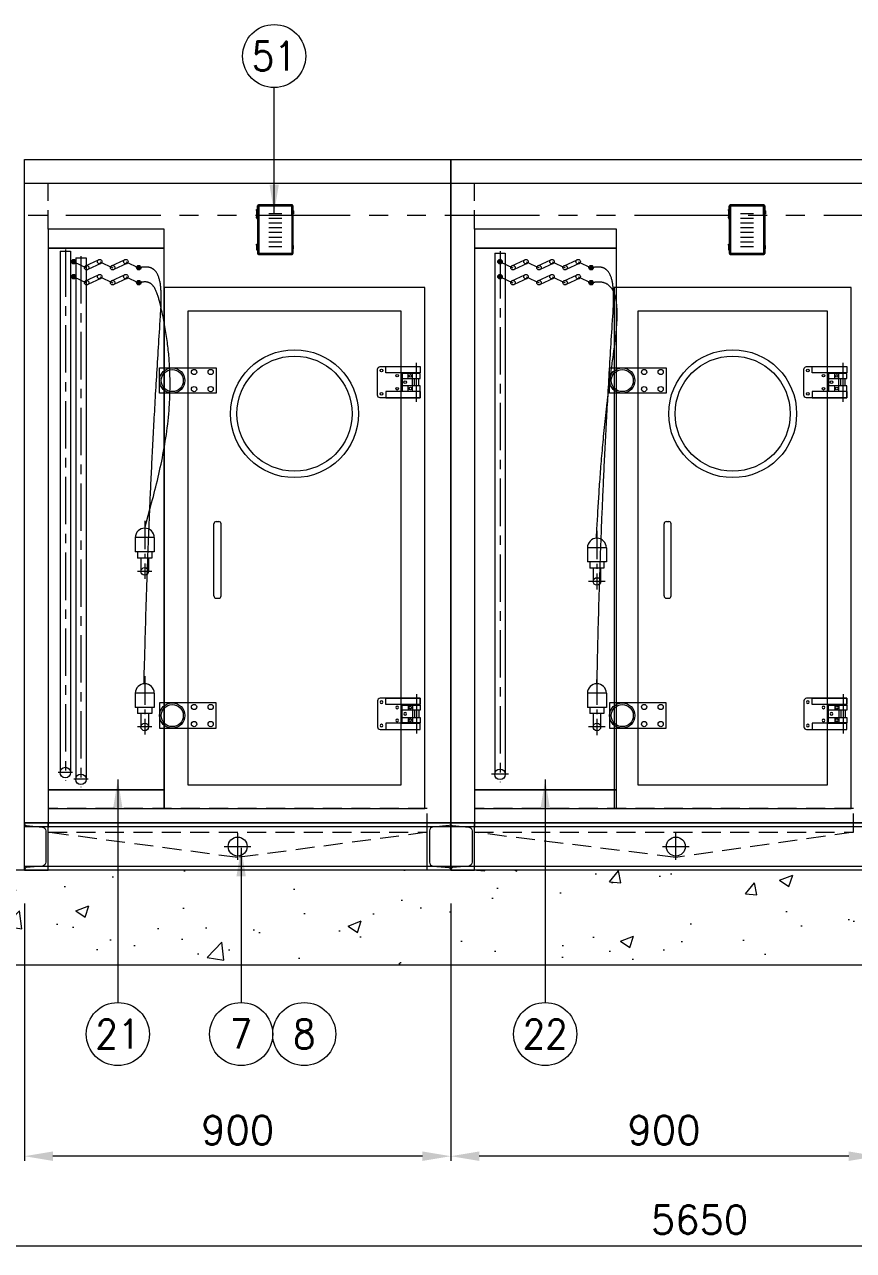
# Model space of a CAD drawing. Extents: x 14 to 18249, y -500 to 12444.
# Drawn here: x 2808 to 4558, y 1851 to 4438 of the extents above; entities that cross this region are included whole.
import ezdxf
from ezdxf.enums import TextEntityAlignment as Align

# ---------------------------------------------------------------- set-up
doc = ezdxf.new("R2010")
doc.units = 0
doc.header["$LTSCALE"] = 80
doc.header["$MEASUREMENT"] = 0
for name, pattern in [('CEN', [26, 20, -2, 2, -2]), ('CENTER', [2, 1.25, -0.25, 0.25, -0.25]), ('CENTER2', [1.125, 0.75, -0.125, 0.125, -0.125]), ('HIDDENX2', [0.75, 0.5, -0.25]), ('PHANTOM', [5, 2.5, -0.5, 0.5, -0.5, 0.5, -0.5]), ('PHANTOMX2', [5, 2.5, -0.5, 0.5, -0.5, 0.5, -0.5])]:
    doc.linetypes.add(name, pattern=pattern)
doc.layers.get('0').update_dxf_attribs({"linetype": 'CONTINUOUS', "lineweight": 18})
doc.layers.get('DEFPOINTS').update_dxf_attribs({"linetype": 'CONTINUOUS', "lineweight": 18})
for name, color, linetype, lineweight in [('ACT', 7, 'CONTINUOUS', 18), ('C', 1, 'CENTER', 18), ('CEN', 1, 'CEN', 18), ('LIN', 2, 'CONTINUOUS', 18), ('PHAN', 2, 'PHANTOM', 18), ('S', 3, 'CONTINUOUS', 18), ('SOL-M-1', 4, 'CONTINUOUS', 18)]:
    doc.layers.add(name, color=color, linetype=linetype, lineweight=lineweight)
doc.styles.add('GSC', font='romans.shx', dxfattribs={"width": 0.8, "height": 4, "bigfont": 'ghs.shx'})
doc.styles.get("Standard").update_dxf_attribs({"font": 'txt.shx', "bigfont": '2hs.shx'})
doc.dimstyles.get("Standard").update_dxf_attribs({"dimscale": 0, "dimtxt": 60, "dimasz": 60, "dimexe": 10, "dimexo": 70, "dimgap": 25, "dimtad": 1, "dimdec": 0, "dimlfac": -1, "dimzin": 0, "dimdsep": 46, "dimtxsty": 'Standard', "dimcen": 0, "dimclrd": 1, "dimclre": 1, "dimadec": 0, "dimazin": 0, "dimtfac": 1, "dimtdec": 0, "dimtix": 1, "dimtmove": 1, "dimatfit": 2, "dimfxl": 0, "dimtolj": 1, "dimtzin": 0, "dimlwd": 5, "dimlwe": 5, "dimarcsym": 0})

# ---------------------------------------------------------------- blocks, each defined once
blk = doc.blocks.new('*D11')
at = {"color": 1, "linetype": 'Continuous', "lineweight": 5}
for p, q in [((1408.4, 2583.4), (1408.4, 1850.8)), ((7058.4, 2583.4), (7058.4, 1850.8)), ((1468.4, 1860.8), (6998.4, 1860.8))]:
    blk.add_line(p, q, dxfattribs=at)
at = {"color": 1, "linetype": 'Continuous'}
for points in [[(1468.4, 1870.8), (1468.4, 1850.8), (1408.4, 1860.8)], [(6998.4, 1870.8), (6998.4, 1850.8), (7058.4, 1860.8)]]:
    blk.add_solid(points, dxfattribs=at)
at = {"layer": 'DEFPOINTS', "color": 0, "linetype": 'Continuous'}
for p in [(1408.4, 2653.4), (7058.4, 2653.4), (7058.4, 1860.8)]:
    blk.add_point(p, dxfattribs=at)
at = {"color": 0, "linetype": 'Continuous', "insert": (4233.4, 1915.8), "char_height": 60, "attachment_point": 5}
blk.add_mtext('\\A1;5650', dxfattribs=at)
blk = doc.blocks.new('DXCOIL')
at = {"ltscale": 30}
for points in [[(49, 1154.4, 1), (58.5, 1154.4, 1)], [(186.5, 1141.7, 1), (196, 1141.7, 1)], [(49, 1122.7, 1), (58.5, 1122.7, 1)], [(186.5, 1110, 1), (196, 1110, 1)]]:
    blk.add_hatch(color=2, dxfattribs=at).paths.add_polyline_path(points)
at = {"color": 2, "ltscale": 30}
for p, q in [((25.1, 1176.5), (47.3, 1176.5)), ((25.1, 1176.5), (25.1, 76.2)), ((47.3, 1176.5), (47.3, 76.2)), ((53.8, 1154.4), (81.2, 1141.7)), ((58, 1162.2), (80.2, 1162.2)), ((58, 1162.2), (58, 61.9)), ((78.9, 1145.8), (106.4, 1158.5)), ((80.2, 1162.2), (80.2, 61.9)), ((111.1, 1150.3), (83.6, 1137.6)), ((108.8, 1154.4), (136.2, 1141.7)), ((133.9, 1145.8), (161.4, 1158.5)), ((166.1, 1150.3), (138.6, 1137.6)), ((163.8, 1154.4), (191.2, 1141.7)), ((53.8, 1122.7), (81.2, 1110)), ((78.9, 1114.1), (106.4, 1126.8)), ((111.1, 1118.6), (83.6, 1105.9)), ((108.8, 1122.7), (136.2, 1110)), ((133.9, 1114.1), (161.4, 1126.8)), ((166.1, 1118.6), (138.6, 1105.9)), ((163.8, 1122.7), (191.2, 1110)), ((183.8, 572), (183.8, 542)), ((223.8, 572), (183.8, 572)), ((223.8, 572), (223.8, 542)), ((223.8, 542), (183.8, 542)), ((188.8, 542), (188.8, 528.9)), ((218.8, 528.9), (188.8, 528.9)), ((195.8, 528.9), (195.8, 500.8)), ((211.7, 528.9), (211.7, 500.8)), ((218.8, 542), (218.8, 528.9)), ((183.8, 243.6), (183.8, 213.6)), ((223.8, 243.6), (183.8, 243.6)), ((223.8, 243.6), (223.8, 213.6)), ((223.8, 213.6), (183.8, 213.6)), ((188.8, 213.6), (188.8, 200.5)), ((218.8, 213.6), (218.8, 200.5)), ((218.8, 200.5), (188.8, 200.5)), ((195.8, 200.5), (195.8, 172.4)), ((211.7, 200.5), (211.7, 172.4))]:
    blk.add_line(p, q, dxfattribs=at)
at = {"linetype": 'Continuous'}
for points in [[(0, 1183), (245, 1183), (245, 1223), (0, 1223)], [(0, 40), (245, 40), (245, 1183), (0, 1183)], [(0, 0), (245, 0), (245, 40), (0, 40)]]:
    blk.add_lwpolyline(points, close=True, dxfattribs=at)
at = {"color": 2, "ltscale": 30}
for centre, radius in [((53.8, 1154.4), 4.76), ((81.2, 1141.7), 4.76), ((108.8, 1154.4), 4.76), ((136.2, 1141.7), 4.76), ((163.8, 1154.4), 4.76), ((191.2, 1141.7), 4.76), ((53.8, 1122.7), 4.76), ((81.2, 1110), 4.76), ((108.8, 1122.7), 4.76), ((136.2, 1110), 4.76), ((163.8, 1122.7), 4.76), ((191.2, 1110), 4.76), ((36.2, 76.2), 11.1), ((69.1, 61.9), 11.1)]:
    blk.add_circle(centre, radius, dxfattribs=at)
at = {"linetype": 'Continuous'}
for centre in [(203.8, 500.8), (203.8, 172.4)]:
    blk.add_circle(centre, 7.94, dxfattribs=at)
at = {"color": 2, "ltscale": 30}
for centre in [(203.8, 572), (203.8, 243.6)]:
    blk.add_arc(centre, 20, 0, 180, dxfattribs=at)
at = {"color": 4, "linetype": 'CENTER', "ltscale": 30}
for points in [[(202.3, 263.6), (236.4, 1030.1), (209.1, 1143), (191.2, 1141.7)], [(203.8, 592), (236.4, 1065.1), (209.1, 1111.3), (191.2, 1110)]]:
    blk.add_spline(points, degree=3, dxfattribs=at)
at = {"layer": 'C', "linetype": 'CENTER'}
for p, q in [((36.2, 1180.3), (36.2, 59.7)), ((69.1, 1166), (69.1, 45.5)), ((219, 500.8), (188.5, 500.8)), ((219, 172.4), (188.5, 172.4)), ((51.4, 76.2), (20.9, 76.2)), ((84.4, 61.9), (53.9, 61.9))]:
    blk.add_line(p, q, dxfattribs=at)
at = {"layer": 'C', "linetype": 'CENTER2'}
for p, q in [((203.8, 607.7), (203.8, 484.9)), ((203.8, 279.3), (203.8, 156.5))]:
    blk.add_line(p, q, dxfattribs=at)
blk = doc.blocks.new('HEATPUMP-COIL')
at = {"ltscale": 30}
for points in [[(49, 1154.4, 1), (58.5, 1154.4, 1)], [(241.5, 1141.7, 1), (251, 1141.7, 1)], [(49, 1122.7, 1), (58.5, 1122.7, 1)], [(241.5, 1110, 1), (251, 1110, 1)]]:
    blk.add_hatch(color=2, dxfattribs=at).paths.add_polyline_path(points)
at = {"color": 2, "ltscale": 30}
for p, q in [((42.7, 1172.7), (64.9, 1172.7)), ((42.7, 1172.7), (42.7, 72.4)), ((64.9, 1172.7), (64.9, 72.4)), ((53.8, 1154.4), (81.2, 1141.7)), ((78.9, 1145.8), (106.4, 1158.5)), ((111.1, 1150.3), (83.6, 1137.6)), ((108.8, 1154.4), (136.2, 1141.7)), ((133.9, 1145.8), (161.4, 1158.5)), ((166.1, 1150.3), (138.6, 1137.6)), ((163.7, 1154.4), (191.2, 1141.7)), ((188.9, 1145.8), (216.4, 1158.5)), ((221.1, 1150.3), (193.6, 1137.6)), ((218.7, 1154.4), (246.2, 1141.7)), ((53.8, 1122.7), (81.2, 1110)), ((78.9, 1114.1), (106.4, 1126.8)), ((111.1, 1118.6), (83.6, 1105.9)), ((108.8, 1122.7), (136.2, 1110)), ((133.9, 1114.1), (161.4, 1126.8)), ((166.1, 1118.6), (138.6, 1105.9)), ((163.7, 1122.7), (191.2, 1110)), ((188.9, 1114.1), (216.4, 1126.8)), ((221.1, 1118.6), (193.6, 1105.9)), ((218.7, 1122.7), (246.2, 1110)), ((238.3, 550.7), (238.3, 520.7)), ((278.3, 550.7), (238.3, 550.7)), ((278.3, 550.7), (278.3, 520.7)), ((278.3, 520.7), (238.3, 520.7)), ((243.3, 520.7), (243.3, 507.6)), ((273.3, 520.7), (273.3, 507.6)), ((273.3, 507.6), (243.3, 507.6)), ((250.4, 507.6), (250.4, 479.5)), ((266.2, 507.6), (266.2, 479.5)), ((238.3, 243.6), (238.3, 213.6)), ((278.3, 243.6), (238.3, 243.6)), ((278.3, 243.6), (278.3, 213.6)), ((278.3, 213.6), (238.3, 213.6)), ((243.3, 213.6), (243.3, 200.5)), ((273.3, 213.6), (273.3, 200.5)), ((273.3, 200.5), (243.3, 200.5)), ((250.4, 200.5), (250.4, 172.4)), ((266.2, 200.5), (266.2, 172.4))]:
    blk.add_line(p, q, dxfattribs=at)
at = {"linetype": 'Continuous'}
for points in [[(0, 1183), (300, 1183), (300, 1223), (0, 1223)], [(0, 40), (300, 40), (300, 1183), (0, 1183)], [(0, 0), (300, 0), (300, 40), (0, 40)]]:
    blk.add_lwpolyline(points, close=True, dxfattribs=at)
at = {"color": 2, "ltscale": 30}
for centre, radius in [((53.8, 1154.4), 4.76), ((81.2, 1141.7), 4.76), ((108.8, 1154.4), 4.76), ((136.2, 1141.7), 4.76), ((163.7, 1154.4), 4.76), ((191.2, 1141.7), 4.76), ((218.7, 1154.4), 4.76), ((246.2, 1141.7), 4.76), ((53.8, 1122.7), 4.76), ((81.2, 1110), 4.76), ((108.8, 1122.7), 4.76), ((136.2, 1110), 4.76), ((163.7, 1122.7), 4.76), ((191.2, 1110), 4.76), ((218.7, 1122.7), 4.76), ((246.2, 1110), 4.76), ((258.3, 479.5), 7.94), ((258.3, 172.4), 7.94), ((53.8, 72.4), 11.1)]:
    blk.add_circle(centre, radius, dxfattribs=at)
for centre in [(258.3, 550.7), (258.3, 243.6)]:
    blk.add_arc(centre, 20, 0, 180, dxfattribs=at)
at = {"color": 4, "linetype": 'CENTER', "ltscale": 30}
for points in [[(258.3, 263.6), (291.4, 1030.1), (264.1, 1143), (246.2, 1141.7)], [(257.4, 570.7), (291.4, 944.9), (264.1, 1111.3), (246.2, 1110)]]:
    blk.add_spline(points, degree=3, dxfattribs=at)
at = {"layer": 'C', "linetype": 'CENTER'}
for p, q in [((53.8, 1176.5), (53.8, 56)), ((276, 479.5), (240.6, 479.5)), ((276, 172.4), (240.6, 172.4)), ((71.6, 72.4), (36.1, 72.4))]:
    blk.add_line(p, q, dxfattribs=at)
at = {"layer": 'C', "linetype": 'CENTER2'}
for p, q in [((258.3, 586.4), (258.3, 462.3)), ((258.3, 279.3), (258.3, 155.2))]:
    blk.add_line(p, q, dxfattribs=at)
blk = doc.blocks.new('*D24')
at = {"color": 1, "linetype": 'Continuous', "lineweight": 5}
for p, q in [((2808.4, 2583.4), (2808.4, 2039.8)), ((3708.4, 2583.4), (3708.4, 2039.8)), ((3648.4, 2049.8), (2868.4, 2049.8))]:
    blk.add_line(p, q, dxfattribs=at)
at = {"color": 1, "linetype": 'Continuous'}
for points in [[(2868.4, 2059.8), (2868.4, 2039.8), (2808.4, 2049.8)], [(3648.4, 2059.8), (3648.4, 2039.8), (3708.4, 2049.8)]]:
    blk.add_solid(points, dxfattribs=at)
at = {"layer": 'DEFPOINTS', "color": 0, "linetype": 'Continuous'}
for p in [(2808.4, 2653.4), (3708.4, 2653.4), (2808.4, 2049.8)]:
    blk.add_point(p, dxfattribs=at)
at = {"color": 0, "linetype": 'Continuous', "insert": (3258.4, 2104.8), "char_height": 60, "attachment_point": 5}
blk.add_mtext('\\A1;900', dxfattribs=at)
blk = doc.blocks.new('경첩')
at = {"layer": 'PHAN'}
blk.add_line((0, -41.4), (0, 41.4), dxfattribs=at)
at = {"layer": 'SOL-M-1'}
for p, q in [((-33, 20), (7.7, 20)), ((-33, -19.6), (-33, 20)), ((7.7, 18.9), (-30.8, 18.9)), ((-30.8, 18.9), (-30.8, -18.5)), ((-30.8, 7.9), (7.7, 7.9)), ((-17.6, 7.9), (-17.6, 18.9)), ((-8.8, -18.5), (-8.8, 18.9)), ((-4.4, -7.5), (-4.4, 7.9)), ((4.4, -7.5), (4.4, 7.9)), ((7.7, 7.9), (7.7, 18.9)), ((7.7, -19.6), (-33, -19.6)), ((7.7, -7.5), (-30.8, -7.5)), ((-30.8, -18.5), (7.7, -18.5)), ((-17.6, -18.5), (-17.6, -7.5)), ((7.7, -7.5), (4.4, -7.5)), ((7.7, -18.5), (7.7, -7.5))]:
    blk.add_line(p, q, dxfattribs=at)
blk.add_lwpolyline([(7.7, -19.6), (7.7, -32.8), (-77, -32.8, -0.414214), (-82.5, -27.3), (-82.5, 27.7, -0.414214), (-77, 33.2), (7.7, 33.2), (7.7, 20)], format="xyb", dxfattribs=at)
for points in [[(7.7, 33.2), (7.7, 20), (-64.9, 20), (-64.9, 33.2)], [(7.7, -32.8), (7.7, -19.6), (-64.9, -19.6), (-64.9, -32.8)]]:
    blk.add_lwpolyline(points, close=True, dxfattribs=at)
for centre in [(-74.2, 25), (-41.2, 14), (-24.2, 0.2), (-13.2, 13.4), (-74.2, -24.5), (-41.2, -13.5), (-13.2, -13)]:
    blk.add_circle(centre, 2.75, dxfattribs=at)
blk = doc.blocks.new('400Wx1000H(SightGlass)')
at = {"layer": 'S', "lineweight": 15}
for p, q in [((-40.1, 1100), (-40.1, 0)), ((509.9, 1100), (-40.1, 1100)), ((509.9, 0), (509.9, 1100)), ((9.9, 1050), (9.9, 50)), ((459.9, 1050), (9.9, 1050)), ((459.9, 50), (459.9, 1050)), ((64.9, 449), (64.9, 601)), ((69.9, 606), (74.9, 606)), ((79.9, 449), (79.9, 601)), ((69.9, 444), (74.9, 444)), ((9.9, 50), (459.9, 50)), ((-40.1, 0), (509.9, 0))]:
    blk.add_line(p, q, dxfattribs=at)
for points in [[(-50, 930.2), (69.9, 930.2), (69.9, 876.7), (-50, 876.7)], [(-50, 169.8), (69.9, 169.8), (69.9, 223.3), (-50, 223.3)]]:
    blk.add_lwpolyline(points, close=True, dxfattribs=at)
for centre, radius in [((234.9, 833.6), 135), ((234.9, 833.6), 121.5), ((-23.2, 903.5), 26.8), ((-23.2, 903.5), 23.3), ((22.9, 921.5), 5.52), ((58, 921.5), 5.52), ((22.9, 885.4), 5.52), ((58, 885.4), 5.52), ((-23.2, 196.5), 26.8), ((-23.2, 196.5), 23.3), ((22.9, 214.6), 5.52), ((58, 214.6), 5.52), ((22.9, 178.5), 5.52), ((58, 178.5), 5.52)]:
    blk.add_circle(centre, radius, dxfattribs=at)
for centre, start, end in [((69.9, 601), 90, 180), ((74.9, 601), 0, 90), ((69.9, 449), 180, 270), ((74.9, 449), 270, 0)]:
    blk.add_arc(centre, 5, start, end, dxfattribs=at)
at = {"lineweight": 15}
blk.add_blockref('경첩', (492.8, 899.8), dxfattribs=at)
at = {"lineweight": 15, "xscale": -1, "rotation": 180}
blk.add_blockref('경첩', (492.8, 200.2), dxfattribs=at)
blk = doc.blocks.new('LED LAMP')
at = {"lineweight": 0}
for p, q in [((35.5, 104.2), (-35.5, 104.2)), ((-39.2, 91.9), (-39.2, 94.4)), ((-39.2, 94.4), (-37.5, 94.4)), ((-39.2, 91.9), (-39.2, 84.6)), ((-39.2, 91.9), (-36.9, 91.9)), ((-39.2, 84.6), (-39.2, 82.1)), ((-39.2, 84.6), (-36.9, 84.6)), ((-39.2, 82.1), (-37.5, 82.1)), ((-38.2, 91.9), (-38.2, 84.6)), ((-37.5, 94.4), (-37.5, 102.2)), ((-37.5, 91.9), (-37.5, 84.6)), ((-37.5, 81.1), (-37.5, 82.1)), ((-36.9, 84.6), (-36.9, 91.9)), ((-36.7, 101.6), (-36.7, 1.7)), ((-35.4, 100.9), (-35.4, 2.4)), ((35, 103.3), (-35, 103.3)), ((-34.8, 100.9), (-34.8, 2.4)), ((34.3, 102.1), (-34.3, 102.1)), ((34.3, 101.5), (-34.3, 101.5)), ((34.8, 81.1), (34.8, 100.9)), ((34.8, 81.1), (34.8, 2.4)), ((35.4, 81.1), (35.4, 100.9)), ((35.4, 81.1), (35.4, 2.4)), ((36.7, 81.1), (36.7, 101.6)), ((36.7, 81.1), (36.7, 1.7)), ((37.5, 102.2), (37.5, 1.1)), ((37.5, 92), (38.6, 92)), ((37.5, 85), (38.6, 85)), ((37.8, 92), (37.8, 85)), ((38.1, 92), (38.1, 85)), ((38.9, 91.7), (38.9, 85.3)), ((-37.5, 74.1), (-37.5, 21.3)), ((-39.2, 18.7), (-39.2, 21.3)), ((-39.2, 21.3), (-37.5, 21.3)), ((-39.2, 18.7), (-36.9, 18.7)), ((-39.2, 18.7), (-39.2, 11.5)), ((-39.2, 11.5), (-39.2, 8.9)), ((-39.2, 11.5), (-36.9, 11.5)), ((-39.2, 8.9), (-37.5, 8.9)), ((-38.2, 11.5), (-38.2, 18.7)), ((-37.5, 11.5), (-37.5, 18.7)), ((-37.5, 8.9), (-37.5, 1.1)), ((-36.9, 18.7), (-36.9, 11.5)), ((-35, 0), (35, 0)), ((-34.3, 1.8), (34.3, 1.8)), ((-34.3, 1.3), (34.3, 1.3)), ((37.5, 18.3), (38.6, 18.3)), ((37.5, 11.3), (38.6, 11.3)), ((37.8, 11.3), (37.8, 18.3)), ((38.1, 11.3), (38.1, 18.3)), ((38.9, 11.6), (38.9, 18)), ((-35.5, -0.8), (35.5, -0.8))]:
    blk.add_line(p, q, dxfattribs=at)
at = {"linetype": 'Continuous'}
for p, q in [((-13.7, 86.1), (13.7, 86.1)), ((-13.7, 76.1), (13.7, 76.1)), ((-13.7, 66.1), (13.7, 66.1)), ((-13.7, 56.1), (13.7, 56.1)), ((-13.7, 46.1), (13.7, 46.1)), ((-13.7, 36.1), (13.7, 36.1)), ((-13.7, 26.1), (13.7, 26.1)), ((-13.7, 16.1), (13.7, 16.1))]:
    blk.add_line(p, q, dxfattribs=at)
at = {"lineweight": 0}
blk.add_circle((-38.3, 77.6), 0.839, dxfattribs=at)
for centre, radius, start, end in [((-35.5, 102.2), 1.96, 90, 180), ((35.5, 102.2), 1.96, 0, 90), ((-38.3, 77.6), 1.96, 103.3424, 256.6576), ((-39.2, 81.1), 1.68, 283.3424, 0), ((-35, 101.6), 1.68, 90, 180), ((-34.3, 100.9), 1.12, 90, 180), ((-34.3, 100.9), 0.559, 90, 180), ((34.3, 100.9), 1.12, 0, 90), ((34.3, 100.9), 0.559, 0, 90), ((35, 101.6), 1.68, 0, 90), ((38.6, 91.7), 0.28, 0, 90), ((38.6, 85.3), 0.28, 270, 0), ((-39.2, 74.1), 1.68, 0, 76.6576), ((-35.5, 1.1), 1.96, 180, 270), ((-35, 1.7), 1.68, 180, 270), ((-34.3, 2.4), 1.12, 180, 270), ((-34.3, 2.4), 0.559, 180, 270), ((34.3, 2.4), 1.12, 270, 0), ((34.3, 2.4), 0.559, 270, 0), ((35, 1.7), 1.68, 270, 0), ((35.5, 1.1), 1.96, 270, 0), ((38.6, 18), 0.28, 0, 90), ((38.6, 11.6), 0.28, 270, 0)]:
    blk.add_arc(centre, radius, start, end, dxfattribs=at)
blk = doc.blocks.new('*D52')
at = {"color": 1, "linetype": 'Continuous', "lineweight": 5}
for p, q in [((3708.4, 2583.4), (3708.4, 2039.8)), ((4608.4, 2583.4), (4608.4, 2039.8)), ((4548.4, 2049.8), (3768.4, 2049.8))]:
    blk.add_line(p, q, dxfattribs=at)
at = {"color": 1, "linetype": 'Continuous'}
for points in [[(3768.4, 2059.8), (3768.4, 2039.8), (3708.4, 2049.8)], [(4548.4, 2059.8), (4548.4, 2039.8), (4608.4, 2049.8)]]:
    blk.add_solid(points, dxfattribs=at)
at = {"layer": 'DEFPOINTS', "color": 0, "linetype": 'Continuous'}
for p in [(3708.4, 2653.4), (4608.4, 2653.4), (3708.4, 2049.8)]:
    blk.add_point(p, dxfattribs=at)
at = {"color": 0, "linetype": 'Continuous', "insert": (4158.4, 2104.8), "char_height": 60, "attachment_point": 5}
blk.add_mtext('\\A1;900', dxfattribs=at)
blk = doc.blocks.new('400x1000H(SightGlass)')
at = {"layer": 'S', "lineweight": 15}
for p, q in [((0, 1100), (0, 0)), ((500, 1100), (0, 1100)), ((500, 0), (500, 1100)), ((50, 1050), (50, 50)), ((450, 1050), (50, 1050)), ((450, 50), (450, 1050)), ((105, 449), (105, 601)), ((110, 606), (115, 606)), ((120, 449), (120, 601)), ((110, 444), (115, 444)), ((50, 50), (450, 50)), ((0, 0), (500, 0))]:
    blk.add_line(p, q, dxfattribs=at)
for points in [[(-9.9, 930.2), (109.9, 930.2), (109.9, 876.7), (-9.9, 876.7)], [(-9.9, 169.8), (109.9, 169.8), (109.9, 223.3), (-9.9, 223.3)]]:
    blk.add_lwpolyline(points, close=True, dxfattribs=at)
for centre, radius in [((250, 833.6), 135), ((250, 833.6), 121.5), ((16.8, 903.5), 26.8), ((16.8, 903.5), 23.3), ((63, 921.5), 5.52), ((98, 921.5), 5.52), ((63, 885.4), 5.52), ((98, 885.4), 5.52), ((16.8, 196.5), 26.8), ((16.8, 196.5), 23.3), ((63, 214.6), 5.52), ((98, 214.6), 5.52), ((63, 178.5), 5.52), ((98, 178.5), 5.52)]:
    blk.add_circle(centre, radius, dxfattribs=at)
for centre, start, end in [((110, 601), 90, 180), ((115, 601), 0, 90), ((110, 449), 180, 270), ((115, 449), 270, 0)]:
    blk.add_arc(centre, 5, start, end, dxfattribs=at)
at = {"lineweight": 15}
blk.add_blockref('경첩', (482.9, 899.8), dxfattribs=at)
at = {"lineweight": 15, "xscale": -1, "rotation": 180}
blk.add_blockref('경첩', (482.9, 200.2), dxfattribs=at)

msp = doc.modelspace()

# ---------------------------------------------------------------- hatches: boundary and pattern name
at = {"linetype": 'Continuous'}
h = msp.add_hatch(dxfattribs=at)
h.set_pattern_fill('AR-CONC', color=256, scale=40, style=0)
h.set_pattern_definition([(50, (470.47, 573.04), (286.904, -25.101), [30, -330]), (355, (470.47, 573.04), (-55.5, 300.877), [24, -264]), (100.4514, (494.37, 570.94), (231.404, 275.776), [25.496, -280.457]), (46.184, (470.47, 653.04), (426.896, -66.208), [45, -495]), (96.6356, (506.04, 647.5), (373.865, 389.647), [38.244, -420.685]), (351.184, (470.47, 653.04), (373.865, 389.647), [36, -396]), (21, (510.47, 633.04), (238.763, -161.0476), [30, -330]), (326, (510.47, 633.04), (97.326, 290.06), [24, -264]), (71.4514, (530.36, 619.62), (336.089, 129.012), [25.496, -280.457]), (37.5, (470.47, 573.04), (4.864, 133.1575), [0, -260.8, 0, -268, 0, -265]), (7.5, (470.47, 573.04), (105.2278, 157.7647), [0, -152.8, 0, -254.8, 0, -101]), (327.5, (381.27, 573.04), (213.529, -9.022), [0, -100, 0, -312, 0, -414]), (317.5, (341.27, 573.04), (233.2745, 40.042), [0, -130, 0, -207.2, 0, -294])])
h.paths.add_polyline_path([(1258.4, 2453.4), (7708.4, 2453.4), (7708.4, 2653.4), (1258.4, 2653.4)])

# ---------------------------------------------------------------- linework, layer by layer
at = {"color": 2, "linetype": 'HIDDENX2'}
for p, q in [((2858.4, 4006.4), (2858.4, 4103.4)), ((3758.4, 4006.4), (3758.4, 4103.4)), ((3258.4, 2680.2), (2858.4, 2733.4)), ((3658.4, 2733.4), (3258.4, 2680.2)), ((4183.4, 2680.2), (3758.4, 2733.4)), ((4558.4, 2733.4), (4183.4, 2680.2))]:
    msp.add_line(p, q, dxfattribs=at)
at = {"linetype": 'PHANTOMX2'}
msp.add_line((1695.9, 4036.3), (5417.4, 4036.3), dxfattribs=at)
at = {"linetype": 'Continuous'}
for points in [[(2808.4, 4103.4), (3708.4, 4103.4), (3708.4, 2753.4), (2808.4, 2753.4)], [(3708.4, 4103.4), (4608.4, 4103.4), (4608.4, 2753.4), (3708.4, 2753.4)], [(3708.4, 2653.4), (2808.4, 2653.4), (2808.4, 2753.4), (3708.4, 2753.4)], [(3708.4, 2661.4), (2808.4, 2661.4), (2808.4, 2745.4), (3708.4, 2745.4)], [(4608.4, 2653.4), (3708.4, 2653.4), (3708.4, 2753.4), (4608.4, 2753.4)], [(4608.4, 2661.4), (3708.4, 2661.4), (3708.4, 2745.4), (4608.4, 2745.4)], [(1258.4, 2453.4), (7708.4, 2453.4), (7708.4, 2653.4), (1258.4, 2653.4)]]:
    msp.add_lwpolyline(points, close=True, dxfattribs=at)
at = {"color": 2, "linetype": 'HIDDENX2'}
for points in [[(2858.4, 2733.4), (3658.4, 2733.4), (3658.4, 2783.4), (2858.4, 2783.4)], [(3758.4, 2733.4), (4558.4, 2733.4), (4558.4, 2783.4), (3758.4, 2783.4)]]:
    msp.add_lwpolyline(points, close=True, dxfattribs=at)
at = {"linetype": 'Continuous'}
for points in [[(2858.4, 2753.4), (2808.4, 2753.4), (2808.4, 2751.5, 0.388879), (2812, 2747.5), (2846.1, 2744.6, -0.388879), (2853.4, 2736.6), (2853.4, 2670.2, -0.388879), (2846.1, 2662.2), (2812, 2659.2, 0.388879), (2808.4, 2655.3), (2808.4, 2653.4), (2858.4, 2653.4), (2858.4, 2753.4)], [(3658.4, 2753.4), (3708.4, 2753.4), (3708.4, 2751.5, -0.388879), (3704.7, 2747.5), (3670.7, 2744.6, 0.388879), (3663.4, 2736.6), (3663.4, 2670.2, 0.388879), (3670.7, 2662.2), (3704.7, 2659.2, -0.388879), (3708.4, 2655.3), (3708.4, 2653.4), (3658.4, 2653.4), (3658.4, 2753.4)], [(3758.4, 2753.4), (3708.4, 2753.4), (3708.4, 2751.5, 0.388879), (3712, 2747.5), (3746.1, 2744.6, -0.388879), (3753.4, 2736.6), (3753.4, 2670.2, -0.388879), (3746.1, 2662.2), (3712, 2659.2, 0.388879), (3708.4, 2655.3), (3708.4, 2653.4), (3758.4, 2653.4), (3758.4, 2753.4)]]:
    msp.add_lwpolyline(points, format="xyb", dxfattribs=at)
for centre in [(3258.4, 2703.4), (4183.4, 2703.4)]:
    msp.add_circle(centre, 20, dxfattribs=at)
at = {"layer": 'ACT', "color": 4, "linetype": 'Continuous'}
for centre in [(3335.4, 4371.8), (3005.4, 2307.6), (3265.7, 2307.6), (3398.9, 2307.6), (3907.6, 2307.6)]:
    msp.add_circle(centre, 66.6, dxfattribs=at)
at = {"layer": 'CEN', "linetype": 'CENTER'}
for p, q in [((3258.4, 2675.2), (3258.4, 2731.6)), ((4183.4, 2675.2), (4183.4, 2731.6)), ((3230.2, 2703.4), (3286.5, 2703.4)), ((4155.2, 2703.4), (4211.5, 2703.4))]:
    msp.add_line(p, q, dxfattribs=at)
at = {"layer": 'LIN', "linetype": 'Continuous'}
for points in [[(3708.4, 2753.4), (2808.4, 2753.4), (2808.4, 4153.4), (3708.4, 4153.4)], [(4608.4, 2753.4), (3708.4, 2753.4), (3708.4, 4153.4), (4608.4, 4153.4)]]:
    msp.add_lwpolyline(points, close=True, dxfattribs=at)

# ---------------------------------------------------------------- block references
at = {"linetype": 'Continuous'}
for name, p in [('LED LAMP', (3337.6, 3953.7)), ('LED LAMP', (4333.8, 3953.7)), ('DXCOIL', (2858.4, 2783.4)), ('HEATPUMP-COIL', (3758.4, 2783.4)), ('400Wx1000H(SightGlass)', (3143.4, 2783.4)), ('400x1000H(SightGlass)', (4053.4, 2783.4))]:
    msp.add_blockref(name, p, dxfattribs=at)

# ---------------------------------------------------------------- texts
at = {"style": 'GSC', "width": 0.9}
for s, height, p in [('51', 61.37, (3335.4, 4371.8)), ('21', 61.37, (3005.4, 2307.6)), ('7', 61.4, (3265.7, 2307.6)), ('8', 61.4, (3398.9, 2307.6)), ('22', 61.37, (3907.6, 2307.6))]:
    msp.add_text(s, height=height, dxfattribs=at).set_placement(p, align=Align.MIDDLE)

# ---------------------------------------------------------------- dimensions: what is measured, and where the dimension line sits
at = {"linetype": 'Continuous'}
for base, p1, p2, picture, middle in [((7058.4, 1860.8), (1408.4, 2653.4), (7058.4, 2653.4), '*D11', (4233.4, 1915.8)), ((2808.4, 2049.8), (3708.4, 2653.4), (2808.4, 2653.4), '*D24', (3258.4, 2104.8)), ((3708.4, 2049.8), (4608.4, 2653.4), (3708.4, 2653.4), '*D52', (4158.4, 2104.8))]:
    dim = msp.add_linear_dim(base=base, p1=p1, p2=p2, dimstyle='Standard', override={"dimscale": 1}, dxfattribs=at)
    dim.commit()
    dim.dimension.update_dxf_attribs({"geometry": picture, "text_midpoint": middle})

# ---------------------------------------------------------------- leaders
for points in [[(3335.4, 4040.7), (3335.4, 4305.2)], [(3005.4, 2844.6), (3005.4, 2374.2)], [(3907.6, 2844.6), (3907.6, 2374.2)]]:
    msp.add_leader(points, dimstyle='Standard', override={"dimscale": 1})
msp.add_leader([(3265.7, 2700.7), (3265.7, 2373.9)], dimstyle='Standard', override={"dimscale": 1}, dxfattribs=at)

doc.saveas('drawing.dxf')
